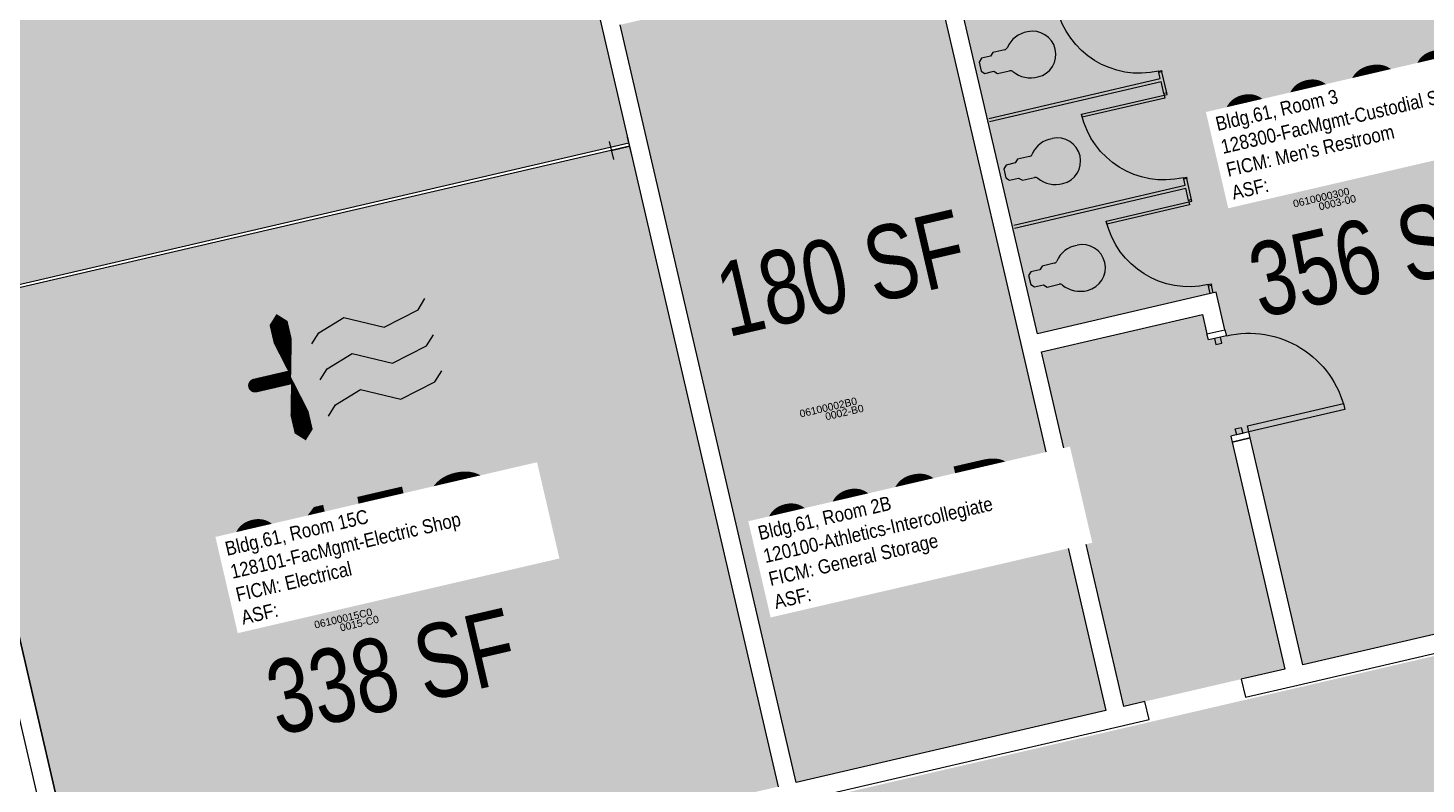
# Model space of a CAD drawing. Header units: inches. Extents: x 69199117 to 69200699, y 27664316 to 27667609.
# Drawn here: x 69199350.9 to 69199803.8, y 27666702.3 to 27666947.3 of the extents above; entities that cross this region are included whole.
import ezdxf
from ezdxf.enums import TextEntityAlignment as Align

# ---------------------------------------------------------------- set-up
doc = ezdxf.new("R2010")
doc.units = ezdxf.units.IN
doc.header["$LTSCALE"] = 10
doc.header["$MEASUREMENT"] = 0
doc.layers.get('0').update_dxf_attribs({"linetype": 'CONTINUOUS'})
for name, color, linetype in [('A-COLS', 5, 'CONTINUOUS'), ('A-DOOR', 2, 'CONTINUOUS'), ('A-FLOR', 3, 'CONTINUOUS'), ('A-IDEN-ICON', 4, 'CONTINUOUS'), ('A-IDEN-RNUM', 7, 'CONTINUOUS'), ('A-IDEN-SNUM', 4, 'CONTINUOUS'), ('A-IDEN-VNUM', 4, 'CONTINUOUS'), ('A-ROOF', 2, 'CONTINUOUS'), ('A-WALL', 5, 'CONTINUOUS'), ('AREA-TEXT', 3, 'CONTINUOUS'), ('Rooms-Category-Color', 7, 'CONTINUOUS'), ('Rooms-College-Color', 7, 'CONTINUOUS'), ('Rooms-Department-Color', 7, 'CONTINUOUS'), ('Rooms-Division-Color', 7, 'CONTINUOUS'), ('Rooms-Information', 7, 'CONTINUOUS')]:
    doc.layers.add(name, color=color, linetype=linetype)
doc.styles.add('CP_AREA', font='arial.ttf', dxfattribs={"height": 15})
doc.styles.add('CP_ROOMVNUMBER', font='arial.ttf', dxfattribs={"width": 0.85, "height": 0.075})
doc.styles.get("Standard").update_dxf_attribs({"font": 'arial.ttf'})

# ---------------------------------------------------------------- blocks, each defined once
blk = doc.blocks.new('CPMECH')
at = {"color": 0, "linetype": 'ByBlock'}
for p, q in [((0.005, 0.025), (0.015, 0.035)), ((0.015, 0.035), (0.045, 0.045)), ((0.045, 0.045), (0.085, 0.025)), ((0.085, 0.025), (0.125, 0.035)), ((0.125, 0.035), (0.135, 0.045)), ((0.015, -0.005), (0.045, 0.005)), ((0.045, 0.005), (0.085, -0.015)), ((0.125, -0.005), (0.135, 0.005)), ((0.005, -0.015), (0.015, -0.005)), ((0.085, -0.015), (0.125, -0.005)), ((0.005, -0.055), (0.015, -0.045)), ((0.015, -0.045), (0.045, -0.035)), ((0.045, -0.035), (0.085, -0.055)), ((0.085, -0.055), (0.125, -0.045)), ((0.125, -0.045), (0.135, -0.035))]:
    blk.add_line(p, q, dxfattribs=at)
for points in [[(-0.025, -0.005, 0, 0.02, 0), (-0.025, 0.035, 0.02, 0.02, 0), (-0.025, 0.055, 0.02, 0, 0), (-0.025, 0.065, 0, 0, 0)], [(-0.025, -0.005, 0, 0.02, 0), (-0.025, -0.045, 0.02, 0.02, 0), (-0.025, -0.065, 0.02, 0, 0), (-0.025, -0.075, 0, 0, 0)]]:
    blk.add_lwpolyline(points, format="xyseb", dxfattribs=at)
at = {"color": 0, "linetype": 'ByBlock', "const_width": 0.015}
blk.add_lwpolyline([(-0.025, -0.005), (-0.065, -0.005)], dxfattribs=at)
at = {"color": 0, "linetype": 'ByBlock', "const_width": 0.0075}
blk.add_lwpolyline([(-0.0682, -0.0069, 1), (-0.0618, -0.0031, 1)], format="xyb", close=True, dxfattribs=at)

msp = doc.modelspace()

# ---------------------------------------------------------------- hatches: boundary and pattern name
at = {"layer": 'Rooms-Category-Color', "true_color": 0xe3c5e1}
for points in [[(69199226.1, 27667275.24), (69199448.68, 27667326.92), (69199545.5, 27666909.92), (69199322.92, 27666858.25)], [(69199700.08, 27666726.12), (69199599.74, 27666702.83), (69199542.75, 27666948.3), (69199643.08, 27666971.59)]]:
    msp.add_hatch(color=254, dxfattribs=at).paths.add_polyline_path(points)
at = {"layer": 'Rooms-Category-Color', "true_color": 0xadadad}
for points in [[(69199637.18, 27667023.54), (69199804.23, 27667062.33), (69199872.98, 27666766.27), (69199763.88, 27666740.94), (69199746.36, 27666816.38), (69199740.52, 27666815.02), (69199758.03, 27666739.58), (69199705.92, 27666727.48), (69199679.24, 27666842.37), (69199731.36, 27666854.47), (69199733.28, 27666846.19), (69199739.12, 27666847.55), (69199735.84, 27666861.68), (69199677.89, 27666848.22)], [(69199593.9, 27666701.47), (69199371.32, 27666649.79), (69199323.15, 27666857.27), (69199545.73, 27666908.95)], [(69199372.87, 27666643.14), (69199874.52, 27666759.61), (69199897.85, 27666659.12), (69199396.2, 27666542.64)]]:
    msp.add_hatch(color=253, dxfattribs=at).paths.add_polyline_path(points)
at = {"layer": 'Rooms-College-Color', "true_color": 0x80bc67}
msp.add_hatch(color=83, dxfattribs=at).paths.add_polyline_path([(69199226.1, 27667275.24), (69199448.68, 27667326.92), (69199545.5, 27666909.92), (69199322.92, 27666858.25)])
at = {"layer": 'Rooms-College-Color', "true_color": 0xadadad}
for points in [[(69199637.18, 27667023.54), (69199804.23, 27667062.33), (69199872.98, 27666766.27), (69199763.88, 27666740.94), (69199746.36, 27666816.38), (69199740.52, 27666815.02), (69199758.03, 27666739.58), (69199705.92, 27666727.48), (69199679.24, 27666842.37), (69199731.36, 27666854.47), (69199733.28, 27666846.19), (69199739.12, 27666847.55), (69199735.84, 27666861.68), (69199677.89, 27666848.22)], [(69199700.08, 27666726.12), (69199599.74, 27666702.83), (69199542.75, 27666948.3), (69199643.08, 27666971.59)], [(69199593.9, 27666701.47), (69199371.32, 27666649.79), (69199323.15, 27666857.27), (69199545.73, 27666908.95)], [(69199372.87, 27666643.14), (69199874.52, 27666759.61), (69199897.85, 27666659.12), (69199396.2, 27666542.64)]]:
    msp.add_hatch(color=253, dxfattribs=at).paths.add_polyline_path(points)
at = {"layer": 'Rooms-Department-Color', "true_color": 0x80bc67}
msp.add_hatch(color=83, dxfattribs=at).paths.add_polyline_path([(69199226.1, 27667275.24), (69199448.68, 27667326.92), (69199545.5, 27666909.92), (69199322.92, 27666858.25)])
at = {"layer": 'Rooms-Department-Color', "true_color": 0xacacac}
for points in [[(69199637.18, 27667023.54), (69199804.23, 27667062.33), (69199872.98, 27666766.27), (69199763.88, 27666740.94), (69199746.36, 27666816.38), (69199740.52, 27666815.02), (69199758.03, 27666739.58), (69199705.92, 27666727.48), (69199679.24, 27666842.37), (69199731.36, 27666854.47), (69199733.28, 27666846.19), (69199739.12, 27666847.55), (69199735.84, 27666861.68), (69199677.89, 27666848.22)], [(69199593.9, 27666701.47), (69199371.32, 27666649.79), (69199323.15, 27666857.27), (69199545.73, 27666908.95)], [(69199372.87, 27666643.14), (69199874.52, 27666759.61), (69199897.85, 27666659.12), (69199396.2, 27666542.64)]]:
    msp.add_hatch(color=253, dxfattribs=at).paths.add_polyline_path(points)
at = {"layer": 'Rooms-Department-Color', "true_color": 0x604aed}
msp.add_hatch(color=173, dxfattribs=at).paths.add_polyline_path([(69199700.08, 27666726.12), (69199599.74, 27666702.83), (69199542.75, 27666948.3), (69199643.08, 27666971.59)])
at = {"layer": 'Rooms-Division-Color', "true_color": 0x80bc67}
msp.add_hatch(color=83, dxfattribs=at).paths.add_polyline_path([(69199226.1, 27667275.24), (69199448.68, 27667326.92), (69199545.5, 27666909.92), (69199322.92, 27666858.25)])
at = {"layer": 'Rooms-Division-Color', "true_color": 0xadadad}
for points in [[(69199637.18, 27667023.54), (69199804.23, 27667062.33), (69199872.98, 27666766.27), (69199763.88, 27666740.94), (69199746.36, 27666816.38), (69199740.52, 27666815.02), (69199758.03, 27666739.58), (69199705.92, 27666727.48), (69199679.24, 27666842.37), (69199731.36, 27666854.47), (69199733.28, 27666846.19), (69199739.12, 27666847.55), (69199735.84, 27666861.68), (69199677.89, 27666848.22)], [(69199593.9, 27666701.47), (69199371.32, 27666649.79), (69199323.15, 27666857.27), (69199545.73, 27666908.95)], [(69199372.87, 27666643.14), (69199874.52, 27666759.61), (69199897.85, 27666659.12), (69199396.2, 27666542.64)]]:
    msp.add_hatch(color=253, dxfattribs=at).paths.add_polyline_path(points)
at = {"layer": 'Rooms-Division-Color', "true_color": 0x604aed}
msp.add_hatch(color=173, dxfattribs=at).paths.add_polyline_path([(69199700.08, 27666726.12), (69199599.74, 27666702.83), (69199542.75, 27666948.3), (69199643.08, 27666971.59)])

# ---------------------------------------------------------------- linework, layer by layer
at = {"layer": 'A-COLS'}
for p, q in [((69199539.2, 27666910.52), (69199540.56, 27666904.67)), ((69199545.05, 27666911.87), (69199546.4, 27666906.03)), ((69199539.88, 27666907.59), (69199545.73, 27666908.95))]:
    msp.add_line(p, q, dxfattribs=at)
at = {"layer": 'A-DOOR'}
for p, q in [((69199745.91, 27666818.33), (69199777.08, 27666825.57)), ((69199777.08, 27666825.57), (69199777.53, 27666823.62)), ((69199777.53, 27666823.62), (69199746.36, 27666816.38)), ((69199746.36, 27666816.38), (69199745.91, 27666818.33))]:
    msp.add_line(p, q, dxfattribs=at)
at = {"layer": 'A-DOOR', "extrusion": (0, 0, -1)}
msp.add_arc((-69199746.36, 27666816.38), 32, 76.9283, 166.9283, dxfattribs=at)
at = {"layer": 'A-FLOR'}
for p, q in [((69199659.74, 27666937.43), (69199658.99, 27666936.23)), ((69199662.66, 27666938.1), (69199659.74, 27666937.43)), ((69199663.41, 27666939.3), (69199662.66, 27666938.1)), ((69199667.31, 27666940.21), (69199663.41, 27666939.3)), ((69199658.99, 27666936.23), (69199659.67, 27666933.3)), ((69199659.67, 27666933.3), (69199660.87, 27666932.56)), ((69199660.87, 27666932.56), (69199663.79, 27666933.23)), ((69199663.79, 27666933.23), (69199664.99, 27666932.49)), ((69199664.99, 27666932.49), (69199668.89, 27666933.39)), ((69199717.16, 27666933.31), (69199718.13, 27666933.53)), ((69199717.27, 27666932.82), (69199717.16, 27666933.31)), ((69199718.25, 27666933.04), (69199717.27, 27666932.82)), ((69199717.72, 27666930.87), (69199717.27, 27666932.82)), ((69199718.13, 27666933.53), (69199718.25, 27666933.04)), ((69199719.83, 27666926.23), (69199718.25, 27666933.04)), ((69199662.2, 27666917.98), (69199717.72, 27666930.87)), ((69199662.43, 27666917), (69199717.95, 27666929.9)), ((69199718.86, 27666926), (69199717.95, 27666929.9)), ((69199692.18, 27666919.29), (69199718.97, 27666925.51)), ((69199719.2, 27666924.54), (69199692.41, 27666918.32)), ((69199719.83, 27666926.23), (69199718.86, 27666926)), ((69199718.86, 27666926), (69199718.97, 27666925.51)), ((69199718.97, 27666925.51), (69199719.94, 27666925.74)), ((69199718.97, 27666925.51), (69199719.2, 27666924.54)), ((69199719.94, 27666925.74), (69199719.83, 27666926.23)), ((69199692.41, 27666918.32), (69199692.18, 27666919.29)), ((69199675.34, 27666905.63), (69199671.44, 27666904.72)), ((69199667.77, 27666902.85), (69199667.02, 27666901.65)), ((69199667.02, 27666901.65), (69199667.7, 27666898.72)), ((69199670.69, 27666903.52), (69199667.77, 27666902.85)), ((69199671.44, 27666904.72), (69199670.69, 27666903.52)), ((69199667.7, 27666898.72), (69199668.9, 27666897.97)), ((69199668.9, 27666897.97), (69199671.82, 27666898.65)), ((69199671.82, 27666898.65), (69199673.02, 27666897.91)), ((69199673.02, 27666897.91), (69199676.92, 27666898.81)), ((69199725.19, 27666898.73), (69199726.16, 27666898.95)), ((69199725.3, 27666898.24), (69199725.19, 27666898.73)), ((69199726.28, 27666898.46), (69199725.3, 27666898.24)), ((69199725.75, 27666896.29), (69199725.3, 27666898.24)), ((69199726.16, 27666898.95), (69199726.28, 27666898.46)), ((69199727.97, 27666891.16), (69199726.28, 27666898.46)), ((69199670.23, 27666883.4), (69199725.75, 27666896.29)), ((69199670.46, 27666882.42), (69199725.98, 27666895.32)), ((69199726.88, 27666891.42), (69199725.98, 27666895.32)), ((69199700.21, 27666884.71), (69199727, 27666890.93)), ((69199727.22, 27666889.96), (69199700.44, 27666883.74)), ((69199727.86, 27666891.65), (69199726.88, 27666891.42)), ((69199726.88, 27666891.42), (69199727, 27666890.93)), ((69199727, 27666890.93), (69199727.97, 27666891.16)), ((69199727, 27666890.93), (69199727.22, 27666889.96)), ((69199727.97, 27666891.16), (69199727.86, 27666891.65)), ((69199700.44, 27666883.74), (69199700.21, 27666884.71)), ((69199679.47, 27666870.14), (69199678.72, 27666868.94)), ((69199683.36, 27666871.05), (69199679.47, 27666870.14)), ((69199675.8, 27666868.27), (69199675.05, 27666867.07)), ((69199675.05, 27666867.07), (69199675.73, 27666864.14)), ((69199678.72, 27666868.94), (69199675.8, 27666868.27)), ((69199675.73, 27666864.14), (69199676.93, 27666863.39)), ((69199676.93, 27666863.39), (69199679.85, 27666864.07)), ((69199679.85, 27666864.07), (69199681.05, 27666863.33)), ((69199681.05, 27666863.33), (69199684.95, 27666864.23)), ((69199733.22, 27666864.15), (69199734.19, 27666864.37)), ((69199733.9, 27666861.22), (69199733.22, 27666864.15)), ((69199733.33, 27666863.66), (69199733.22, 27666864.15)), ((69199734.3, 27666863.88), (69199733.33, 27666863.66)), ((69199734.87, 27666861.45), (69199734.19, 27666864.37)), ((69199734.19, 27666864.37), (69199734.3, 27666863.88))]:
    msp.add_line(p, q, dxfattribs=at)
at = {"layer": 'A-FLOR', "extrusion": (0, 0, -1)}
for centre in [(-69199710.94, 27666960.09), (-69199718.97, 27666925.51), (-69199727, 27666890.93)]:
    msp.add_arc(centre, 27.5, 256.9283, 346.9283, dxfattribs=at)
at = {"layer": 'A-FLOR'}
for centre, radius, start, end in [((69199675.83, 27666937.76), 8.29, 97.8822, 157.5895), ((69199676.38, 27666938.72), 7.5, 283.0717, 103.0717), ((69199667.02, 27666941.43), 1.25, 283.0717, 336.2018), ((69199669.17, 27666932.17), 1.25, 49.9416, 103.0717), ((69199675.7, 27666940.19), 9.09, 230.9592, 285.1503), ((69199683.86, 27666903.18), 8.29, 97.8822, 157.5895), ((69199684.41, 27666904.14), 7.5, 283.0717, 103.0717), ((69199675.05, 27666906.85), 1.25, 283.0717, 336.2018), ((69199677.2, 27666897.59), 1.25, 49.9416, 103.0717), ((69199683.73, 27666905.61), 9.09, 230.9592, 285.1503), ((69199691.89, 27666868.6), 8.29, 97.8822, 157.5895), ((69199692.44, 27666869.56), 7.5, 283.0717, 103.0717), ((69199683.08, 27666872.27), 1.25, 283.0717, 336.2018), ((69199685.23, 27666863.01), 1.25, 49.9416, 103.0717), ((69199691.76, 27666871.03), 9.09, 230.9592, 285.1503)]:
    msp.add_arc(centre, radius, start, end, dxfattribs=at)
at = {"layer": 'A-ROOF'}
for p, q in [((69199545.5, 27666909.92), (69199322.92, 27666858.25)), ((69199545.73, 27666908.95), (69199323.15, 27666857.27))]:
    msp.add_line(p, q, dxfattribs=at)
at = {"layer": 'A-WALL'}
for p, q in [((69199170.07, 27667490.05), (69199708.8, 27665169.77)), ((69199175.91, 27667491.4), (69199714.65, 27665171.12)), ((69199714.65, 27665171.12), (69199175.91, 27667491.4)), ((69199677.89, 27666848.22), (69199648.25, 27666975.87)), ((69199643.08, 27666971.59), (69199672.72, 27666843.94)), ((69199536.23, 27666949.86), (69199593.9, 27666701.47)), ((69199599.74, 27666702.83), (69199542.75, 27666948.3)), ((69199735.84, 27666861.68), (69199677.89, 27666848.22)), ((69199738.67, 27666849.5), (69199735.84, 27666861.68)), ((69199679.24, 27666842.37), (69199731.36, 27666854.47)), ((69199731.36, 27666854.47), (69199732.83, 27666848.14)), ((69199732.83, 27666848.14), (69199738.67, 27666849.5)), ((69199732.83, 27666848.14), (69199738.67, 27666849.5)), ((69199733.28, 27666846.19), (69199732.83, 27666848.14)), ((69199739.12, 27666847.55), (69199733.28, 27666846.19)), ((69199737.18, 27666847.1), (69199735.23, 27666846.65)), ((69199735.23, 27666846.65), (69199735.68, 27666844.7)), ((69199737.63, 27666845.15), (69199737.18, 27666847.1)), ((69199738.67, 27666849.5), (69199739.12, 27666847.55)), ((69199672.72, 27666843.94), (69199700.08, 27666726.12)), ((69199705.92, 27666727.48), (69199679.24, 27666842.37)), ((69199735.68, 27666844.7), (69199737.63, 27666845.15)), ((69199746.36, 27666816.38), (69199740.52, 27666815.02)), ((69199740.52, 27666815.02), (69199740.97, 27666813.07)), ((69199742.01, 27666817.42), (69199743.96, 27666817.88)), ((69199742.46, 27666815.48), (69199742.01, 27666817.42)), ((69199744.41, 27666815.93), (69199742.46, 27666815.48)), ((69199743.96, 27666817.88), (69199744.41, 27666815.93)), ((69199746.81, 27666814.43), (69199746.36, 27666816.38)), ((69199740.97, 27666813.07), (69199746.81, 27666814.43)), ((69199746.81, 27666814.43), (69199740.97, 27666813.07)), ((69199740.97, 27666813.07), (69199758.03, 27666739.58)), ((69199763.88, 27666740.94), (69199746.81, 27666814.43)), ((69199872.98, 27666766.27), (69199763.88, 27666740.94)), ((69199762.31, 27666734.41), (69199874.33, 27666760.42)), ((69199758.03, 27666739.58), (69199743.91, 27666736.3)), ((69199743.91, 27666736.3), (69199745.27, 27666730.46)), ((69199745.27, 27666730.46), (69199762.31, 27666734.41)), ((69199712.74, 27666729.06), (69199705.92, 27666727.48)), ((69199714.1, 27666723.22), (69199712.74, 27666729.06)), ((69199700.08, 27666726.12), (69199599.74, 27666702.83)), ((69199598.18, 27666696.3), (69199704.35, 27666720.96)), ((69199704.35, 27666720.96), (69199714.1, 27666723.22))]:
    msp.add_line(p, q, dxfattribs=at)

# ---------------------------------------------------------------- block references
at = {"layer": 'A-IDEN-ICON', "xscale": 300, "yscale": 300, "zscale": 300, "rotation": 13.07167198747238}
msp.add_blockref('CPMECH', (69199443.1, 27666837.28), dxfattribs=at)

# ---------------------------------------------------------------- texts
at = {"layer": 'A-IDEN-RNUM'}
for s, p in [('0003-00', (69199775.06, 27666890.72)), ('0002-B0', (69199615.37, 27666822.74)), ('0015-C0', (69199458.24, 27666754.38))]:
    msp.add_text(s, height=2.4, rotation=13.0717, dxfattribs=at).set_placement(p, align=Align.MIDDLE_CENTER)
at = {"layer": 'A-IDEN-SNUM'}
for s, p in [('0610000300', (69199769.84, 27666892.34)), ('06100002B0', (69199610.15, 27666824.36)), ('06100015C0', (69199453.01, 27666756))]:
    msp.add_text(s, height=2.4, rotation=13.0717, dxfattribs=at).set_placement(p, align=Align.MIDDLE_CENTER)
at = {"layer": 'A-IDEN-VNUM', "style": 'CP_ROOMVNUMBER', "width": 0.85}
for s, p in [('0030', (69199779, 27666916.68)), ('002B', (69199632.8, 27666784.59)), ('015C', (69199461.2, 27666779.75))]:
    msp.add_text(s, height=32, rotation=13.0717, dxfattribs=at).set_placement(p, align=Align.MIDDLE_CENTER)
at = {"layer": 'AREA-TEXT', "style": 'CP_AREA', "width": 0.75}
for s, p in [('356 SF', (69199786.94, 27666874.07)), ('180 SF', (69199614.29, 27666867.88)), ('338 SF', (69199468.61, 27666738.79))]:
    msp.add_text(s, height=24, rotation=13.0717, dxfattribs=at).set_placement(p, align=Align.MIDDLE_CENTER)

# ---------------------------------------------------------------- next in the draw order: texts
at = {"layer": 'Rooms-Information', "char_height": 4.5714, "width": 102.4, "attachment_point": 7, "rotation": 13.0717, "style": 'CP_ROOMVNUMBER', "bg_fill": 3, "box_fill_scale": 1.5, "bg_fill_color": 256, "bg_fill_true_color": 13158600, "bg_fill_transparency": 0}
for s, insert in [("Bldg.61, Room 3^M^J128300-FacMgmt-Custodial Services^M^JFICM: Men's Restroom^M^JASF: ", (69199741.45, 27666891.53)), ('Bldg.61, Room 2B^M^J120100-Athletics-Intercollegiate^M^JFICM: General Storage^M^JASF: ', (69199593.2, 27666758.97)), ('Bldg.61, Room 15C^M^J128101-FacMgmt-Electric Shop^M^JFICM: Electrical^M^JASF: ', (69199420.57, 27666753.89))]:
    msp.add_mtext(s, dxfattribs=dict(at, insert=insert))

doc.saveas('drawing.dxf')
